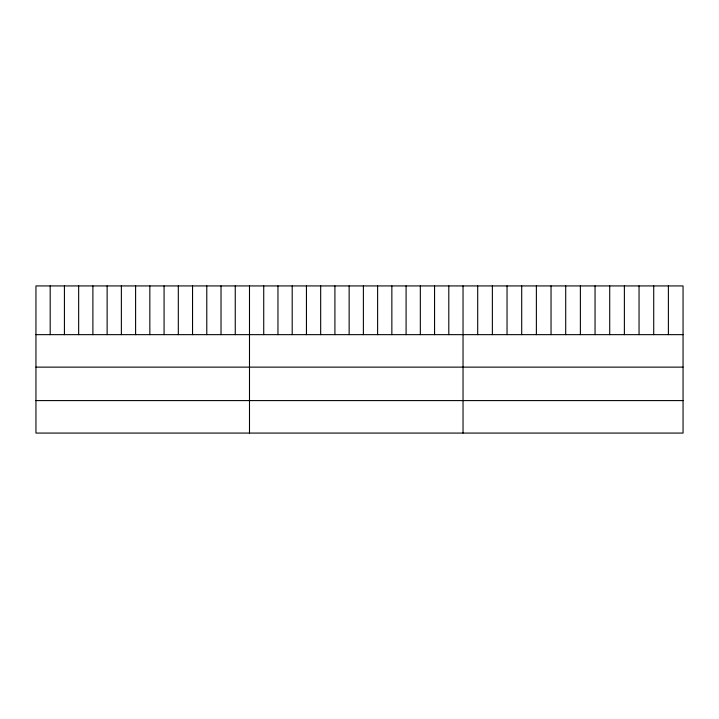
<?xml version="1.0" encoding="UTF-8"?>
<svg xmlns="http://www.w3.org/2000/svg" width="719" height="719" viewBox="0 0 719 719"><rect width="100%" height="100%" fill="white"/><g stroke="black" fill="none" stroke-linecap="round" stroke-linejoin="round"><path stroke-width="1.08" d="M683.05 334.65L683.05 433.072L35.95 433.072L35.95 285.928L683.05 285.928L683.05 334.65L35.95 334.65M35.95 367.13L683.05 367.13M35.95 400.591L683.05 400.591M668.382 285.928L668.382 334.65M653.715 285.928L653.715 334.65M639.047 285.928L639.047 334.65M624.38 285.928L624.38 334.65M609.712 285.928L609.712 334.65M595.044 285.928L595.044 334.65M580.377 285.928L580.377 334.65M565.709 285.928L565.709 334.65M551.042 285.928L551.042 334.65M536.374 285.928L536.374 334.65M521.706 285.928L521.706 334.65M507.039 285.928L507.039 334.65M492.371 285.928L492.371 334.65M477.704 285.928L477.704 334.65M463.036 285.928L463.036 433.072M448.8 285.928L448.8 334.65M434.564 285.928L434.564 334.65M420.327 285.928L420.327 334.65M406.091 285.928L406.091 334.65M391.855 285.928L391.855 334.65M377.619 285.928L377.619 334.65M363.383 285.928L363.383 334.65M349.146 285.928L349.146 334.65M334.91 285.928L334.91 334.65M320.674 285.928L320.674 334.65M306.438 285.928L306.438 334.65M292.202 285.928L292.202 334.65M277.965 285.928L277.965 334.65M263.729 285.928L263.729 334.65M249.493 285.928L249.493 433.072M235.257 285.928L235.257 334.65M221.021 285.928L221.021 334.65M206.784 285.928L206.784 334.65M192.548 285.928L192.548 334.65M178.312 285.928L178.312 334.65M164.076 285.928L164.076 334.65M149.84 285.928L149.84 334.65M135.603 285.928L135.603 334.65M121.367 285.928L121.367 334.65M107.131 285.928L107.131 334.65M92.895 285.928L92.895 334.65M78.659 285.928L78.659 334.65M64.422 285.928L64.422 334.65M50.186 285.928L50.186 334.65"/></g></svg>
